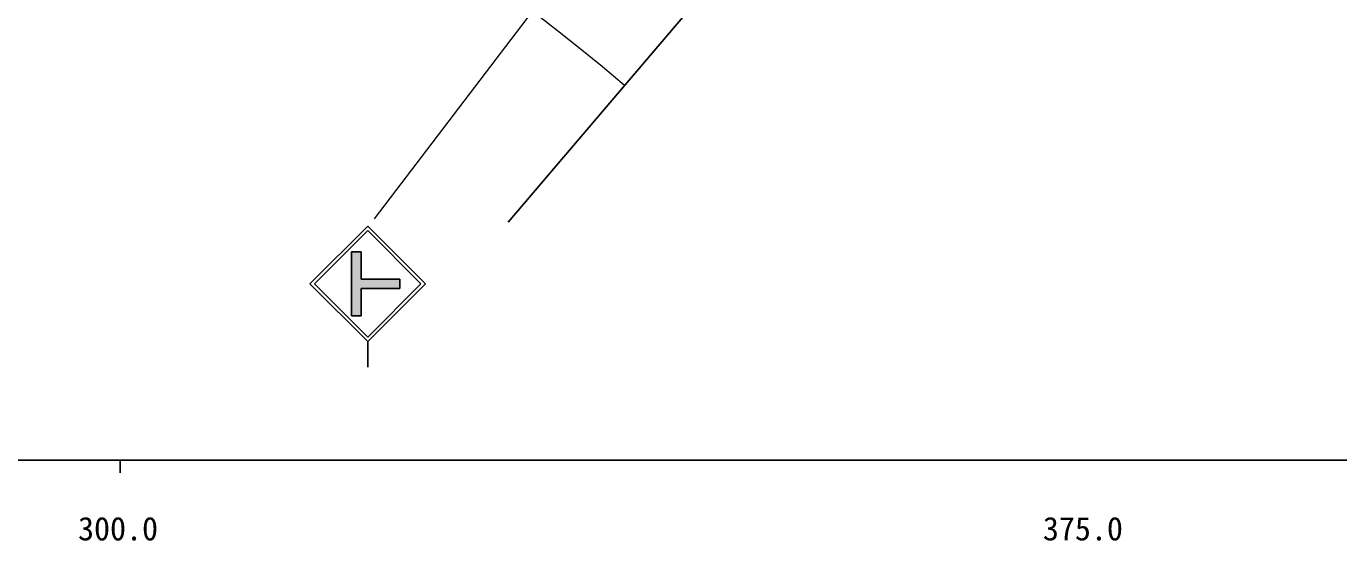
# Model space of a CAD drawing. Units: millimetres, scale not verified. Extents: x 40000 to 680000, y 20000 to 380000.
# Drawn here: x 360694 to 462928, y 198715 to 238833 of the extents above; entities that cross this region are included whole.
import ezdxf
from ezdxf.enums import TextEntityAlignment as Align

# ---------------------------------------------------------------- set-up
doc = ezdxf.new("R2010")
doc.units = ezdxf.units.MM
doc.header["$LTSCALE"] = 1000
for name, color, linetype, lineweight in [('M-BMK-OTRS', 5, 'Continuous', 25), ('M-STR-HTXT', 7, 'Continuous', 13), ('M-STR-STRC', 7, 'Continuous', 25), ('M-TTL-BAND', 7, 'Continuous', 25)]:
    doc.layers.add(name, color=color, linetype=linetype, lineweight=lineweight)
doc.styles.add('ＭＳ ゴシック', font='')
doc.styles.get('ＭＳ ゴシック').set_extended_font_data('MS Gothic')

msp = doc.modelspace()

# ---------------------------------------------------------------- hatches: boundary and pattern name
at = {"layer": 'M-STR-STRC'}
msp.add_hatch(color=256, dxfattribs=at).paths.add_polyline_path([(386041, 221248), (386791, 221248), (386791, 219123), (389791, 219123), (389791, 218373), (386791, 218373), (386791, 216248), (386041, 216248)])

# ---------------------------------------------------------------- linework, layer by layer
at = {"layer": 'M-BMK-OTRS'}
msp.add_line((461712, 298158), (398233, 223557), dxfattribs=at)
at = {"layer": 'M-STR-HTXT'}
msp.add_line((387816, 223813), (423017, 270104), dxfattribs=at)
msp.add_arc((298429, 106265), 168000, 49.60537, 97.96635, dxfattribs=at)
at = {"layer": 'M-STR-STRC'}
for p, q in [((382792, 218748), (387292, 223248)), ((383145, 218748), (387292, 222895)), ((391792, 218748), (387292, 223248)), ((391439, 218748), (387292, 222895)), ((386041, 221248), (386041, 216248)), ((386041, 221248), (386791, 221248)), ((386791, 221248), (386791, 219123)), ((386791, 219123), (389791, 219123)), ((389791, 219123), (389791, 218373)), ((382792, 218748), (387292, 214248)), ((383145, 218748), (387292, 214601)), ((386791, 218373), (389791, 218373)), ((386791, 218373), (386791, 216248)), ((387292, 214601), (391439, 218748)), ((387292, 214248), (391792, 218748)), ((386041, 216248), (386791, 216248)), ((387292, 214248), (387292, 212248))]:
    msp.add_line(p, q, dxfattribs=at)
at = {"layer": 'M-TTL-BAND'}
for p, q in [((40000, 205000), (579000, 205000)), ((368000, 205000), (368000, 204000))]:
    msp.add_line(p, q, dxfattribs=at)

# ---------------------------------------------------------------- texts
at = {"layer": 'M-TTL-BAND', "style": 'ＭＳ ゴシック'}
for s, p in [('300.0', (367844, 198195)), ('375.0', (443000, 198195))]:
    msp.add_text(s, height=1833, dxfattribs=at).set_placement(p, align=Align.BOTTOM_CENTER)

doc.saveas('drawing.dxf')
